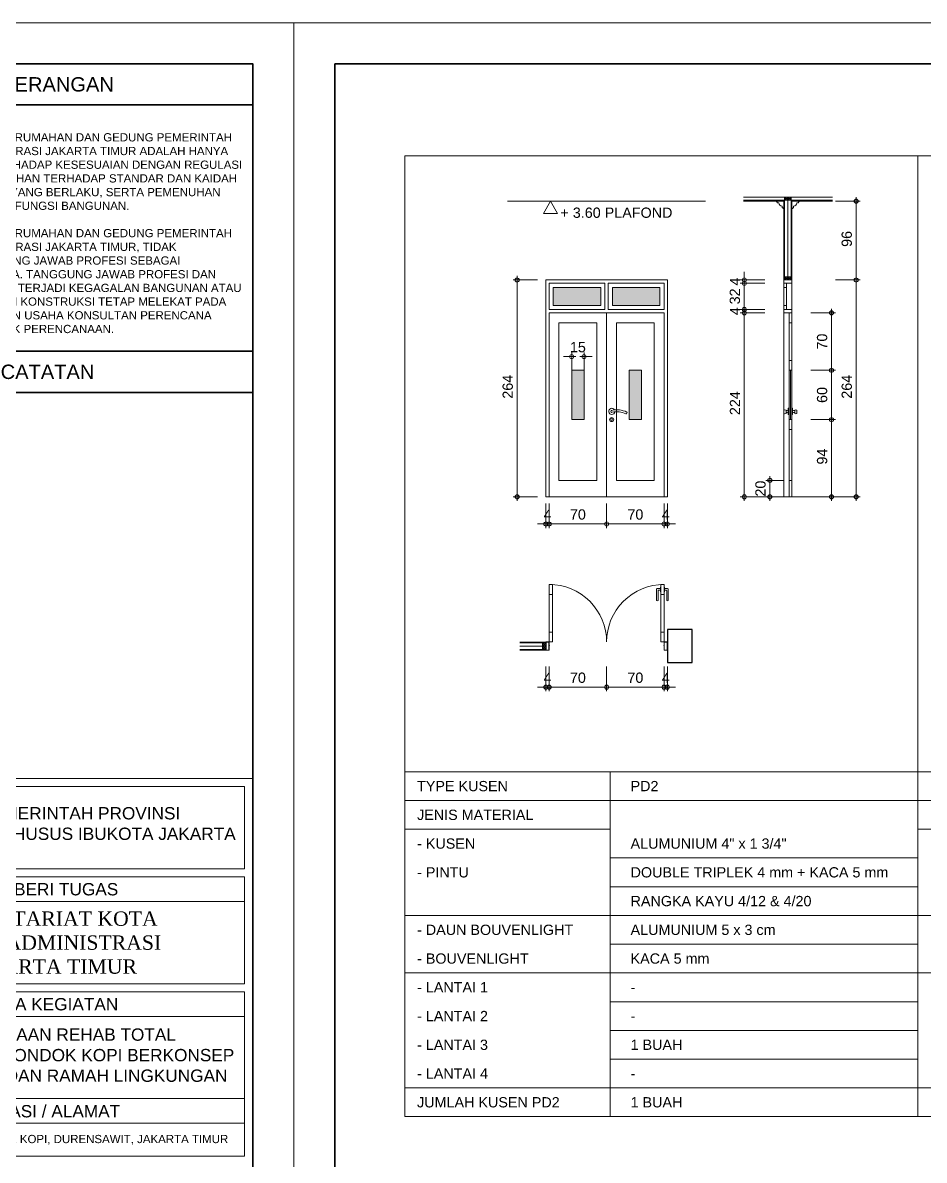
# Model space of a CAD drawing. Header units: millimetres. Extents: x -11 to 1625, y -267 to 180.
# Drawn here: x 988.61 to 1010.57, y -19.7 to 8 of the extents above; entities that cross this region are included whole.
import ezdxf
from ezdxf.enums import TextEntityAlignment as Align

# ---------------------------------------------------------------- set-up
doc = ezdxf.new("R2010")
doc.units = ezdxf.units.MM
for name, color, linetype, lineweight in [('ars', 11, 'Continuous', 5), ('GRS KOP', 1, 'Continuous', 35), ('KOLOM', 1, 'Continuous', 30), ('kop', 7, 'Continuous', 20), ('kus', 63, 'Continuous', 15), ('lan', 7, 'Continuous', 15), ('not', 7, 'Continuous', 20), ('PARTISI', 190, 'Continuous', 9), ('pla', 213, 'Continuous', 15), ('sol kaca', 9, 'Continuous', 0), ('u', 6, 'Continuous', 20)]:
    doc.layers.add(name, color=color, linetype=linetype, lineweight=lineweight)
doc.styles.add('BARU', font='complex.shx')
doc.styles.add('S', font='SIMPLEX', dxfattribs={"width": 1.1})
doc.styles.get("Standard").update_dxf_attribs({"font": 'ARIALUNI.TTF'})
doc.dimstyles.new('SK 50', dxfattribs={"dimtxt": 0.25, "dimasz": 0.1, "dimexe": 0, "dimexo": 0, "dimgap": 0.1, "dimtad": 1, "dimdec": 0, "dimlfac": 50, "dimzin": 12, "dimdsep": 46, "dimtxsty": 'Standard', "dimblk": 'BULAT', "dimcen": 0.1, "dimclrd": 256, "dimclre": 256, "dimclrt": 256, "dimadec": 0, "dimazin": 3, "dimtfac": 1, "dimtdec": 0, "dimtofl": 0, "dimtmove": 0, "dimatfit": 3, "dimldrblk": 'BULAT', "dimfxl": 0, "dimtolj": 1, "dimtzin": 0, "dimlwd": -1, "dimlwe": -1, "dimarcsym": 0})

# ---------------------------------------------------------------- blocks, each defined once
blk = doc.blocks.new('kop')
at = {"layer": 'GRS KOP'}
for p, q in [((83, 1), (83, 54)), ((73, 53), (83, 53)), ((73, 47), (83, 47)), ((73, 46), (83, 46))]:
    blk.add_line(p, q, dxfattribs=at)
blk.add_lwpolyline([(1, 54), (83, 54), (83, 1), (1, 1)], close=True, dxfattribs=at)
at = {"layer": 'kop', "color": 7}
for p, q in [((84, 55), (0, 55)), ((0, 55), (0, 0)), ((84, 55), (84, 0)), ((84, 55), (84, 0))]:
    blk.add_line(p, q, dxfattribs=at)
at = {"layer": 'kop'}
for p, q in [((83, 36.6), (73, 36.6)), ((82.8, 36.4), (73.2, 36.4)), ((82.8, 34.4), (82.8, 36.4)), ((82.8, 34.4), (73.2, 34.4)), ((82.8, 34.2), (73.2, 34.2)), ((82.8, 31.6), (82.8, 34.2)), ((82.8, 33.6), (73.2, 33.6)), ((82.8, 31.6), (73.2, 31.6)), ((82.8, 31.4), (73.2, 31.4)), ((82.8, 27.4), (82.8, 31.4)), ((82.8, 30.8), (73.2, 30.8)), ((82.8, 28.8), (73.2, 28.8)), ((82.8, 28.2), (73.2, 28.2)), ((82.8, 27.4), (73.2, 27.4))]:
    blk.add_line(p, q, dxfattribs=at)
for s, height, p in [('KETERANGAN ', 0.35, (78, 53.5)), ('CATATAN', 0.35, (78, 46.5)), ('PEMERINTAH PROVINSI', 0.29998, (78.8, 35.75)), ('DAERAH KHUSUS IBUKOTA JAKARTA', 0.29998, (78.8, 35.25)), ('PEMBERI TUGAS', 0.3, (78, 33.9)), ('NAMA KEGIATAN', 0.3, (78, 31.1)), ('LOKASI / ALAMAT', 0.3, (78, 28.5)), ('JALAN ARABIKA 3 PONDOK KOPI, DURENSAWIT, JAKARTA TIMUR', 0.2, (77.986, 27.8))]:
    blk.add_text(s, height=height, dxfattribs=at).set_placement(p, align=Align.MIDDLE)
at = {"layer": 'kop', "insert": (73.2, 49.875), "char_height": 0.2, "width": 9.6, "attachment_point": 4}
blk.add_mtext('\\pi-0.6,l0.6,t0.6;1.^IPENGESAHAN  DINAS PERUMAHAN DAN GEDUNG PEMERINTAH DAERAH KOTA ADMINISTRASI JAKARTA TIMUR ADALAH HANYA SEBATAS KONTROL TERHADAP KESESUAIAN DENGAN REGULASI PERIZINAN DAN PEMENUHAN TERHADAP STANDAR DAN KAIDAH TEKNIS PERENCANAAN YANG BERLAKU, SERTA PEMENUHAN TERHADAP KEBUTUHAN FUNGSI BANGUNAN.\\P\\P2.^IPENGESAHAN  DINAS PERUMAHAN DAN GEDUNG PEMERINTAH DAERAH KOTA ADMINISTRASI JAKARTA TIMUR, TIDAK MEMINDAHKAN TANGGUNG JAWAB PROFESI SEBAGAI KONSULTAN PERENCANA. TANGGUNG JAWAB PROFESI DAN RESIKO SANKSI APABILA TERJADI KEGAGALAN BANGUNAN ATAU KEGAGALAN PEKERJAAN KONSTRUKSI TETAP MELEKAT PADA TENAGA AHLI DAN BADAN USAHA KONSULTAN PERENCANA YANG MEMBUAT PRODUK PERENCANAAN.', dxfattribs=at)
at = {"layer": 'kop', "insert": (74.033, 33.359), "char_height": 0.35, "attachment_point": 1, "style": 'BARU'}
blk.add_mtext_dynamic_manual_height_columns('\\pi1.4375;{\\fRomantic|b0|i0|c2|p2;SEKRETARIAT KOTA\\P\\pi1.3461;KOTA ADMINISTRASI\\P\\pi1.9027;JAKARTA TIMUR}', width=7.94943, gutter_width=1.5, heights=[0], dxfattribs=at)
at = {"layer": 'kop', "insert": (73.464, 30.51), "char_height": 0.3, "attachment_point": 1}
blk.add_mtext_dynamic_manual_height_columns('\\pi1.446;PERENCANAAN REHAB TOTAL \\P\\pi0.026798;KANTOR LURAH PONDOK KOPI BERKONSEP \\P\\pi0.21087;HEMAT ENERGI DAN RAMAH LINGKUNGAN', width=9.06362, gutter_width=1.5, heights=[0], dxfattribs=at)
at = {"layer": 'kop', "style": 'BARU', "flags": 4}
for p, height in [((73.8, 5.4), 0.35), ((80.303, 5.382), 0.25), ((73.8, 4.9), 0.35), ((80.303, 4.882), 0.25), ((73.8, 4.4), 0.35), ((80.303, 4.382), 0.25)]:
    blk.add_attdef('-', p, '', height=height, dxfattribs=at)
at = {"layer": 'kop', "flags": 4}
for tag, p in [('AR-00', (78.057, 2.648)), ('00', (81.238, 2.647))]:
    blk.add_attdef(tag, text='', height=0.35, dxfattribs=at).set_placement(p, align=Align.MIDDLE)
blk = doc.blocks.new('K1')
at = {"layer": 'KOLOM'}
blk.add_lwpolyline([(0.2, 0.15), (-0.2, 0.15), (-0.2, -0.15), (0.2, -0.15), (0.2, 0.15)], dxfattribs=at)
blk = doc.blocks.new('BULAT')
for p, q in [((-1, 0), (1, 0)), ((0, -1), (0, 1))]:
    blk.add_line(p, q)
blk.add_circle((0, 0), 0.5)
blk = doc.blocks.new('*D1871')
at = {"layer": 'Defpoints', "color": 0, "ltscale": 0.15}
for p in [(1006.684, 0.936), (1006.184, -3.544), (1006.684, -3.544)]:
    blk.add_point(p, dxfattribs=at)
at = {"layer": 'u', "ltscale": 0.15}
for p, q in [((1006.684, 0.936), (1006.184, 0.936)), ((1006.184, 0.836), (1006.184, -3.444)), ((1006.684, -3.544), (1006.184, -3.544))]:
    blk.add_line(p, q, dxfattribs=at)
at = {"layer": 'u', "ltscale": 0.15, "xscale": 0.1, "yscale": 0.1, "zscale": 0.1}
for p, rotation in [((1006.184, 0.936), 90), ((1006.184, -3.544), 270)]:
    blk.add_blockref('BULAT', p, dxfattribs=dict(at, rotation=rotation))
at = {"layer": 'u', "ltscale": 0.15, "insert": (1005.958, -1.264), "char_height": 0.25, "attachment_point": 5, "rotation": 90}
blk.add_mtext('\\A1;224', dxfattribs=at)
blk = doc.blocks.new('*D1872')
at = {"layer": 'Defpoints', "color": 0, "ltscale": 0.15}
for p in [(1007.809, -1.664), (1007.809, -3.544), (1008.309, -3.544)]:
    blk.add_point(p, dxfattribs=at)
at = {"layer": 'u', "ltscale": 0.15}
for p, q in [((1007.809, -1.664), (1008.309, -1.664)), ((1008.309, -1.764), (1008.309, -3.444)), ((1007.809, -3.544), (1008.309, -3.544))]:
    blk.add_line(p, q, dxfattribs=at)
at = {"layer": 'u', "ltscale": 0.15, "xscale": 0.1, "yscale": 0.1, "zscale": 0.1}
for p, rotation in [((1008.309, -1.664), 90), ((1008.309, -3.544), 270)]:
    blk.add_blockref('BULAT', p, dxfattribs=dict(at, rotation=rotation))
at = {"layer": 'u', "ltscale": 0.15, "insert": (1008.081, -2.564), "char_height": 0.25, "attachment_point": 5, "rotation": 90}
blk.add_mtext('\\A1;94', dxfattribs=at)
blk = doc.blocks.new('PEILA')
blk.add_lwpolyline([(-0.188, -0.325), (0.188, -0.325), (0, 0)], close=True)
at = {"style": 'S', "width": 1.1, "flags": 4}
blk.add_attdef('CAT', (0.265, -0.289), '', height=0.2, dxfattribs=at)
blk = doc.blocks.new('*D1873')
at = {"layer": 'Defpoints', "color": 0, "ltscale": 0.15}
for p in [(1007.809, -0.464), (1007.809, -1.664), (1008.309, -1.664)]:
    blk.add_point(p, dxfattribs=at)
at = {"layer": 'u', "ltscale": 0.15}
for p, q in [((1007.809, -0.464), (1008.309, -0.464)), ((1008.309, -0.564), (1008.309, -1.564)), ((1007.809, -1.664), (1008.309, -1.664))]:
    blk.add_line(p, q, dxfattribs=at)
at = {"layer": 'u', "ltscale": 0.15, "xscale": 0.1, "yscale": 0.1, "zscale": 0.1}
for p, rotation in [((1008.309, -0.464), 90), ((1008.309, -1.664), 270)]:
    blk.add_blockref('BULAT', p, dxfattribs=dict(at, rotation=rotation))
at = {"layer": 'u', "ltscale": 0.15, "insert": (1008.081, -1.064), "char_height": 0.25, "attachment_point": 5, "rotation": 90}
blk.add_mtext('\\A1;60', dxfattribs=at)
blk = doc.blocks.new('*D1874')
at = {"layer": 'Defpoints', "color": 0, "ltscale": 0.15}
for p in [(1007.809, 0.936), (1007.809, -0.464), (1008.309, -0.464)]:
    blk.add_point(p, dxfattribs=at)
at = {"layer": 'u', "ltscale": 0.15}
for p, q in [((1007.809, 0.936), (1008.309, 0.936)), ((1008.309, 0.836), (1008.309, -0.364)), ((1007.809, -0.464), (1008.309, -0.464))]:
    blk.add_line(p, q, dxfattribs=at)
at = {"layer": 'u', "ltscale": 0.15, "xscale": 0.1, "yscale": 0.1, "zscale": 0.1}
for p, rotation in [((1008.309, 0.936), 90), ((1008.309, -0.464), 270)]:
    blk.add_blockref('BULAT', p, dxfattribs=dict(at, rotation=rotation))
at = {"layer": 'u', "ltscale": 0.15, "insert": (1008.081, 0.236), "char_height": 0.25, "attachment_point": 5, "rotation": 90}
blk.add_mtext('\\A1;70', dxfattribs=at)
blk = doc.blocks.new('*D1875')
at = {"layer": 'Defpoints', "color": 0, "ltscale": 0.15}
for p in [(1001.982, -0.129), (1001.982, -0.464), (1002.282, -0.464)]:
    blk.add_point(p, dxfattribs=at)
at = {"layer": 'u', "ltscale": 0.15}
for p, q in [((1001.882, -0.129), (1001.782, -0.129)), ((1001.982, -0.464), (1001.982, -0.129)), ((1002.282, -0.464), (1002.282, -0.129)), ((1002.382, -0.129), (1002.482, -0.129))]:
    blk.add_line(p, q, dxfattribs=at)
at = {"layer": 'u', "ltscale": 0.15, "xscale": 0.1, "yscale": 0.1, "zscale": 0.1}
blk.add_blockref('BULAT', (1001.982, -0.129), dxfattribs=at)
at = {"layer": 'u', "ltscale": 0.15, "xscale": 0.1, "yscale": 0.1, "zscale": 0.1, "rotation": 180}
blk.add_blockref('BULAT', (1002.282, -0.129), dxfattribs=at)
at = {"layer": 'u', "ltscale": 0.15, "insert": (1002.132, 0.099), "char_height": 0.25, "attachment_point": 5}
blk.add_mtext('\\A1;15', dxfattribs=at)
blk = doc.blocks.new('*D1876')
at = {"layer": 'Defpoints', "color": 0, "ltscale": 0.15}
for p in [(1006.184, 0.936), (1006.684, 1.016), (1006.684, 0.936)]:
    blk.add_point(p, dxfattribs=at)
at = {"layer": 'u', "ltscale": 0.15}
for p, q in [((1006.184, 1.116), (1006.184, 1.216)), ((1006.684, 1.016), (1006.184, 1.016)), ((1006.684, 0.936), (1006.184, 0.936)), ((1006.184, 0.836), (1006.184, 0.736))]:
    blk.add_line(p, q, dxfattribs=at)
at = {"layer": 'u', "ltscale": 0.15, "xscale": 0.1, "yscale": 0.1, "zscale": 0.1}
for p, rotation in [((1006.184, 1.016), 270), ((1006.184, 0.936), 90)]:
    blk.add_blockref('BULAT', p, dxfattribs=dict(at, rotation=rotation))
at = {"layer": 'u', "ltscale": 0.15, "insert": (1005.959, 0.976), "char_height": 0.25, "attachment_point": 5, "rotation": 90}
blk.add_mtext('\\A1;4', dxfattribs=at)
blk = doc.blocks.new('*D1877')
at = {"layer": 'Defpoints', "color": 0, "ltscale": 0.15}
for p in [(1006.684, 1.656), (1006.184, 1.016), (1006.684, 1.016)]:
    blk.add_point(p, dxfattribs=at)
at = {"layer": 'u', "ltscale": 0.15}
for p, q in [((1006.684, 1.656), (1006.184, 1.656)), ((1006.184, 1.556), (1006.184, 1.116)), ((1006.684, 1.016), (1006.184, 1.016))]:
    blk.add_line(p, q, dxfattribs=at)
at = {"layer": 'u', "ltscale": 0.15, "xscale": 0.1, "yscale": 0.1, "zscale": 0.1}
for p, rotation in [((1006.184, 1.656), 90), ((1006.184, 1.016), 270)]:
    blk.add_blockref('BULAT', p, dxfattribs=dict(at, rotation=rotation))
at = {"layer": 'u', "ltscale": 0.15, "insert": (1005.956, 1.336), "char_height": 0.25, "attachment_point": 5, "rotation": 90}
blk.add_mtext('\\A1;32', dxfattribs=at)
blk = doc.blocks.new('*D1878')
at = {"layer": 'Defpoints', "color": 0, "ltscale": 0.15}
for p in [(1006.684, 1.736), (1006.184, 1.656), (1006.684, 1.656)]:
    blk.add_point(p, dxfattribs=at)
at = {"layer": 'u', "ltscale": 0.15}
for p, q in [((1006.184, 1.836), (1006.184, 1.936)), ((1006.684, 1.736), (1006.184, 1.736)), ((1006.684, 1.656), (1006.184, 1.656)), ((1006.184, 1.556), (1006.184, 1.456))]:
    blk.add_line(p, q, dxfattribs=at)
at = {"layer": 'u', "ltscale": 0.15, "xscale": 0.1, "yscale": 0.1, "zscale": 0.1}
for p, rotation in [((1006.184, 1.736), 270), ((1006.184, 1.656), 90)]:
    blk.add_blockref('BULAT', p, dxfattribs=dict(at, rotation=rotation))
at = {"layer": 'u', "ltscale": 0.15, "insert": (1005.959, 1.696), "char_height": 0.25, "attachment_point": 5, "rotation": 90}
blk.add_mtext('\\A1;4', dxfattribs=at)
blk = doc.blocks.new('*D1879')
at = {"layer": 'Defpoints', "color": 0, "ltscale": 0.15}
for p in [(1008.409, 1.736), (1008.409, -3.544), (1008.909, -3.544)]:
    blk.add_point(p, dxfattribs=at)
at = {"layer": 'u', "ltscale": 0.15}
for p, q in [((1008.409, 1.736), (1008.909, 1.736)), ((1008.909, 1.636), (1008.909, -3.444)), ((1008.409, -3.544), (1008.909, -3.544))]:
    blk.add_line(p, q, dxfattribs=at)
at = {"layer": 'u', "ltscale": 0.15, "xscale": 0.1, "yscale": 0.1, "zscale": 0.1}
for p, rotation in [((1008.909, 1.736), 90), ((1008.909, -3.544), 270)]:
    blk.add_blockref('BULAT', p, dxfattribs=dict(at, rotation=rotation))
at = {"layer": 'u', "ltscale": 0.15, "insert": (1008.681, -0.864), "char_height": 0.25, "attachment_point": 5, "rotation": 90}
blk.add_mtext('\\A1;264', dxfattribs=at)
blk = doc.blocks.new('*D1880')
at = {"layer": 'Defpoints', "color": 0, "ltscale": 0.15}
for p in [(1008.409, 3.656), (1008.409, 1.736), (1008.909, 1.736)]:
    blk.add_point(p, dxfattribs=at)
at = {"layer": 'u', "ltscale": 0.15}
for p, q in [((1008.409, 3.656), (1008.909, 3.656)), ((1008.909, 3.556), (1008.909, 1.836)), ((1008.409, 1.736), (1008.909, 1.736))]:
    blk.add_line(p, q, dxfattribs=at)
at = {"layer": 'u', "ltscale": 0.15, "xscale": 0.1, "yscale": 0.1, "zscale": 0.1}
for p, rotation in [((1008.909, 3.656), 90), ((1008.909, 1.736), 270)]:
    blk.add_blockref('BULAT', p, dxfattribs=dict(at, rotation=rotation))
at = {"layer": 'u', "ltscale": 0.15, "insert": (1008.681, 2.736), "char_height": 0.25, "attachment_point": 5, "rotation": 90}
blk.add_mtext('\\A1;96', dxfattribs=at)
blk = doc.blocks.new('*D1881')
at = {"layer": 'Defpoints', "color": 0, "ltscale": 0.15}
for p in [(1007.146, -3.144), (1006.808, -3.544), (1007.146, -3.544)]:
    blk.add_point(p, dxfattribs=at)
at = {"layer": 'u', "ltscale": 0.15}
for p, q in [((1007.146, -3.144), (1006.808, -3.144)), ((1006.808, -3.244), (1006.808, -3.444)), ((1007.146, -3.544), (1006.808, -3.544))]:
    blk.add_line(p, q, dxfattribs=at)
at = {"layer": 'u', "ltscale": 0.15, "xscale": 0.1, "yscale": 0.1, "zscale": 0.1}
for p, rotation in [((1006.808, -3.144), 90), ((1006.808, -3.544), 270)]:
    blk.add_blockref('BULAT', p, dxfattribs=dict(at, rotation=rotation))
at = {"layer": 'u', "ltscale": 0.15, "insert": (1006.58, -3.344), "char_height": 0.25, "attachment_point": 5, "rotation": 90}
blk.add_mtext('\\A1;20', dxfattribs=at)
blk = doc.blocks.new('*D1882')
at = {"layer": 'Defpoints', "color": 0, "ltscale": 0.15}
for p in [(1001.432, -3.704), (1002.832, -3.704), (1002.832, -4.204)]:
    blk.add_point(p, dxfattribs=at)
at = {"layer": 'u', "ltscale": 0.15}
for p, q in [((1001.432, -3.704), (1001.432, -4.204)), ((1002.832, -3.704), (1002.832, -4.204)), ((1001.532, -4.204), (1002.732, -4.204))]:
    blk.add_line(p, q, dxfattribs=at)
at = {"layer": 'u', "ltscale": 0.15, "xscale": 0.1, "yscale": 0.1, "zscale": 0.1, "rotation": 180}
blk.add_blockref('BULAT', (1001.432, -4.204), dxfattribs=at)
at = {"layer": 'u', "ltscale": 0.15, "xscale": 0.1, "yscale": 0.1, "zscale": 0.1}
blk.add_blockref('BULAT', (1002.832, -4.204), dxfattribs=at)
at = {"layer": 'u', "ltscale": 0.15, "insert": (1002.132, -3.976), "char_height": 0.25, "attachment_point": 5}
blk.add_mtext('\\A1;70', dxfattribs=at)
blk = doc.blocks.new('*D1883')
at = {"layer": 'Defpoints', "color": 0, "ltscale": 0.15}
for p in [(1001.352, -3.704), (1001.432, -3.704), (1001.432, -4.204)]:
    blk.add_point(p, dxfattribs=at)
at = {"layer": 'u', "ltscale": 0.15}
for p, q in [((1001.352, -3.704), (1001.352, -4.204)), ((1001.432, -3.704), (1001.432, -4.204)), ((1001.252, -4.204), (1001.152, -4.204)), ((1001.532, -4.204), (1001.632, -4.204))]:
    blk.add_line(p, q, dxfattribs=at)
at = {"layer": 'u', "ltscale": 0.15, "xscale": 0.1, "yscale": 0.1, "zscale": 0.1}
blk.add_blockref('BULAT', (1001.352, -4.204), dxfattribs=at)
at = {"layer": 'u', "ltscale": 0.15, "xscale": 0.1, "yscale": 0.1, "zscale": 0.1, "rotation": 180}
blk.add_blockref('BULAT', (1001.432, -4.204), dxfattribs=at)
at = {"layer": 'u', "ltscale": 0.15, "insert": (1001.392, -3.979), "char_height": 0.25, "attachment_point": 5}
blk.add_mtext('\\A1;4', dxfattribs=at)
blk = doc.blocks.new('*D1884')
at = {"layer": 'Defpoints', "color": 0, "ltscale": 0.15}
for p in [(1002.832, -3.704), (1004.232, -3.704), (1004.232, -4.204)]:
    blk.add_point(p, dxfattribs=at)
at = {"layer": 'u', "ltscale": 0.15}
for p, q in [((1002.832, -3.704), (1002.832, -4.204)), ((1004.232, -3.704), (1004.232, -4.204)), ((1002.932, -4.204), (1004.132, -4.204))]:
    blk.add_line(p, q, dxfattribs=at)
at = {"layer": 'u', "ltscale": 0.15, "xscale": 0.1, "yscale": 0.1, "zscale": 0.1, "rotation": 180}
blk.add_blockref('BULAT', (1002.832, -4.204), dxfattribs=at)
at = {"layer": 'u', "ltscale": 0.15, "xscale": 0.1, "yscale": 0.1, "zscale": 0.1}
blk.add_blockref('BULAT', (1004.232, -4.204), dxfattribs=at)
at = {"layer": 'u', "ltscale": 0.15, "insert": (1003.532, -3.976), "char_height": 0.25, "attachment_point": 5}
blk.add_mtext('\\A1;70', dxfattribs=at)
blk = doc.blocks.new('*D1885')
at = {"layer": 'Defpoints', "color": 0, "ltscale": 0.15}
for p in [(1004.232, -3.704), (1004.312, -3.704), (1004.312, -4.204)]:
    blk.add_point(p, dxfattribs=at)
at = {"layer": 'u', "ltscale": 0.15}
for p, q in [((1004.232, -3.704), (1004.232, -4.204)), ((1004.312, -3.704), (1004.312, -4.204)), ((1004.132, -4.204), (1004.032, -4.204)), ((1004.412, -4.204), (1004.512, -4.204))]:
    blk.add_line(p, q, dxfattribs=at)
at = {"layer": 'u', "ltscale": 0.15, "xscale": 0.1, "yscale": 0.1, "zscale": 0.1}
blk.add_blockref('BULAT', (1004.232, -4.204), dxfattribs=at)
at = {"layer": 'u', "ltscale": 0.15, "xscale": 0.1, "yscale": 0.1, "zscale": 0.1, "rotation": 180}
blk.add_blockref('BULAT', (1004.312, -4.204), dxfattribs=at)
at = {"layer": 'u', "ltscale": 0.15, "insert": (1004.272, -3.979), "char_height": 0.25, "attachment_point": 5}
blk.add_mtext('\\A1;4', dxfattribs=at)
blk = doc.blocks.new('*D1886')
at = {"layer": 'Defpoints', "color": 0, "ltscale": 0.15}
for p in [(1001.152, 1.736), (1000.652, -3.544), (1001.152, -3.544)]:
    blk.add_point(p, dxfattribs=at)
at = {"layer": 'u', "ltscale": 0.15}
for p, q in [((1001.152, 1.736), (1000.652, 1.736)), ((1000.652, 1.636), (1000.652, -3.444)), ((1001.152, -3.544), (1000.652, -3.544))]:
    blk.add_line(p, q, dxfattribs=at)
at = {"layer": 'u', "ltscale": 0.15, "xscale": 0.1, "yscale": 0.1, "zscale": 0.1}
for p, rotation in [((1000.652, 1.736), 90), ((1000.652, -3.544), 270)]:
    blk.add_blockref('BULAT', p, dxfattribs=dict(at, rotation=rotation))
at = {"layer": 'u', "ltscale": 0.15, "insert": (1000.424, -0.864), "char_height": 0.25, "attachment_point": 5, "rotation": 90}
blk.add_mtext('\\A1;264', dxfattribs=at)
blk = doc.blocks.new('*D1887')
at = {"layer": 'Defpoints', "color": 0, "ltscale": 0.15}
for p in [(1001.432, -7.679), (1002.832, -7.679), (1002.832, -8.179)]:
    blk.add_point(p, dxfattribs=at)
at = {"layer": 'u', "ltscale": 0.15}
for p, q in [((1001.432, -7.679), (1001.432, -8.179)), ((1002.832, -7.679), (1002.832, -8.179)), ((1001.532, -8.179), (1002.732, -8.179))]:
    blk.add_line(p, q, dxfattribs=at)
at = {"layer": 'u', "ltscale": 0.15, "xscale": 0.1, "yscale": 0.1, "zscale": 0.1, "rotation": 180}
blk.add_blockref('BULAT', (1001.432, -8.179), dxfattribs=at)
at = {"layer": 'u', "ltscale": 0.15, "xscale": 0.1, "yscale": 0.1, "zscale": 0.1}
blk.add_blockref('BULAT', (1002.832, -8.179), dxfattribs=at)
at = {"layer": 'u', "ltscale": 0.15, "insert": (1002.132, -7.951), "char_height": 0.25, "attachment_point": 5}
blk.add_mtext('\\A1;70', dxfattribs=at)
blk = doc.blocks.new('*D1888')
at = {"layer": 'Defpoints', "color": 0, "ltscale": 0.15}
for p in [(1001.352, -7.679), (1001.432, -7.679), (1001.432, -8.179)]:
    blk.add_point(p, dxfattribs=at)
at = {"layer": 'u', "ltscale": 0.15}
for p, q in [((1001.352, -7.679), (1001.352, -8.179)), ((1001.432, -7.679), (1001.432, -8.179)), ((1001.252, -8.179), (1001.152, -8.179)), ((1001.532, -8.179), (1001.632, -8.179))]:
    blk.add_line(p, q, dxfattribs=at)
at = {"layer": 'u', "ltscale": 0.15, "xscale": 0.1, "yscale": 0.1, "zscale": 0.1}
blk.add_blockref('BULAT', (1001.352, -8.179), dxfattribs=at)
at = {"layer": 'u', "ltscale": 0.15, "xscale": 0.1, "yscale": 0.1, "zscale": 0.1, "rotation": 180}
blk.add_blockref('BULAT', (1001.432, -8.179), dxfattribs=at)
at = {"layer": 'u', "ltscale": 0.15, "insert": (1001.392, -7.954), "char_height": 0.25, "attachment_point": 5}
blk.add_mtext('\\A1;4', dxfattribs=at)
blk = doc.blocks.new('*D1889')
at = {"layer": 'Defpoints', "color": 0, "ltscale": 0.15}
for p in [(1002.832, -7.679), (1004.232, -7.679), (1004.232, -8.179)]:
    blk.add_point(p, dxfattribs=at)
at = {"layer": 'u', "ltscale": 0.15}
for p, q in [((1002.832, -7.679), (1002.832, -8.179)), ((1004.232, -7.679), (1004.232, -8.179)), ((1002.932, -8.179), (1004.132, -8.179))]:
    blk.add_line(p, q, dxfattribs=at)
at = {"layer": 'u', "ltscale": 0.15, "xscale": 0.1, "yscale": 0.1, "zscale": 0.1, "rotation": 180}
blk.add_blockref('BULAT', (1002.832, -8.179), dxfattribs=at)
at = {"layer": 'u', "ltscale": 0.15, "xscale": 0.1, "yscale": 0.1, "zscale": 0.1}
blk.add_blockref('BULAT', (1004.232, -8.179), dxfattribs=at)
at = {"layer": 'u', "ltscale": 0.15, "insert": (1003.532, -7.951), "char_height": 0.25, "attachment_point": 5}
blk.add_mtext('\\A1;70', dxfattribs=at)
blk = doc.blocks.new('*D1890')
at = {"layer": 'Defpoints', "color": 0, "ltscale": 0.15}
for p in [(1004.232, -7.679), (1004.312, -7.679), (1004.312, -8.179)]:
    blk.add_point(p, dxfattribs=at)
at = {"layer": 'u', "ltscale": 0.15}
for p, q in [((1004.232, -7.679), (1004.232, -8.179)), ((1004.312, -7.679), (1004.312, -8.179)), ((1004.132, -8.179), (1004.032, -8.179)), ((1004.412, -8.179), (1004.512, -8.179))]:
    blk.add_line(p, q, dxfattribs=at)
at = {"layer": 'u', "ltscale": 0.15, "xscale": 0.1, "yscale": 0.1, "zscale": 0.1}
blk.add_blockref('BULAT', (1004.232, -8.179), dxfattribs=at)
at = {"layer": 'u', "ltscale": 0.15, "xscale": 0.1, "yscale": 0.1, "zscale": 0.1, "rotation": 180}
blk.add_blockref('BULAT', (1004.312, -8.179), dxfattribs=at)
at = {"layer": 'u', "ltscale": 0.15, "insert": (1004.272, -7.954), "char_height": 0.25, "attachment_point": 5}
blk.add_mtext('\\A1;4', dxfattribs=at)

msp = doc.modelspace()

# ---------------------------------------------------------------- hatches: boundary and pattern name
at = {"layer": 'sol kaca'}
h = msp.add_hatch(color=256, dxfattribs=at)
h.dxf.hatch_style = 1
h.paths.add_polyline_path([(1002.691625, 1.1160966), (1002.691625, 1.5560966), (1001.531625, 1.5560966), (1001.531625, 1.1160966)])
h.paths.add_polyline_path([(1004.131625, 1.1160966), (1004.131625, 1.5560966), (1002.971625, 1.5560966), (1002.971625, 1.1160966)])
h.paths.add_polyline_path([(1003.681625, -0.4639034), (1003.381625, -0.4639034), (1003.381625, -1.6639034), (1003.681625, -1.6639034)])
h.paths.add_polyline_path([(1002.281625, -0.4639034), (1001.981625, -0.4639034), (1001.981625, -1.6639034), (1002.281625, -1.6639034)])

# ---------------------------------------------------------------- linework, layer by layer
at = {"layer": 'ars'}
for p, q in [((1007.1664426, 3.6560966), (1006.1632539, 3.6560966)), ((1007.1484426, 1.7360966), (1007.1484426, 3.6560966)), ((1007.1664426, 3.6760966), (1007.2464426, 3.7560966)), ((1007.1664426, 3.7560966), (1007.2464426, 3.6760966)), ((1007.2464426, 3.7560966), (1007.3264426, 3.6760966)), ((1007.2464426, 3.6760966), (1007.3264426, 3.7560966)), ((1007.3264426, 3.6560966), (1008.3296313, 3.6560966)), ((1007.3444426, 1.7360966), (1007.3444426, 3.6560966)), ((1007.1664426, 1.7360966), (1007.2464426, 1.8160966)), ((1007.1664426, 1.8160966), (1007.2464426, 1.7360966)), ((1007.2464426, 1.8160966), (1007.3264426, 1.7360966)), ((1007.2464426, 1.7360966), (1007.3264426, 1.8160966)), ((1001.351625, -7.0811155), (1000.7200313, -7.0811155)), ((1001.351625, -7.0991155), (1001.271625, -7.1791155)), ((1001.271625, -7.0991155), (1001.351625, -7.1791155)), ((1001.271625, -7.1791155), (1001.351625, -7.2591155)), ((1001.351625, -7.1791155), (1001.271625, -7.2591155)), ((1001.351625, -7.2771155), (1000.7200313, -7.2771155))]:
    msp.add_line(p, q, dxfattribs=at)
for points in [[(1007.150826, -1.4343773), (1007.150826, -1.5179409)], [(1007.200826, -1.4343773), (1007.200826, -1.5179409)], [(1007.207715, -1.4404309), (1007.200826, -1.4404309)], [(1007.207715, -1.4873759), (1007.200826, -1.4873759)], [(1007.4051702, -1.4404309), (1007.4120592, -1.4404309)], [(1007.4051702, -1.4873759), (1007.4120592, -1.4873759)], [(1007.4120592, -1.4343773), (1007.4120592, -1.5179409)], [(1007.4620592, -1.4343773), (1007.4620592, -1.5179409)], [(1004.0492473, -5.7956206), (1004.0492473, -6.0715543)], [(1004.1075793, -5.7808539), (1004.0649126, -5.7808539)], [(1004.2756707, -5.7808539), (1004.3183374, -5.7808539)], [(1004.3340027, -5.7956206), (1004.3340027, -6.0715543)], [(1004.0867473, -5.8274334), (1004.0867473, -6.0715543)], [(1004.1192533, -5.8183539), (1004.0955094, -5.8183539)], [(1004.2639966, -5.8183539), (1004.2877405, -5.8183539)], [(1004.2965027, -5.8274334), (1004.2965027, -6.0715543)]]:
    msp.add_lwpolyline(points, dxfattribs=at)
for points in [[(1007.2664426, -1.3889034), (1007.254939, -1.3889034), (1007.254939, -1.5389034), (1007.2664426, -1.5389034)], [(1007.3464426, -1.3889034), (1007.3579462, -1.3889034), (1007.3579462, -1.5389034), (1007.3464426, -1.5389034)], [(1004.151625, -5.8553655), (1004.1429973, -5.8553655), (1004.1429973, -5.7428655), (1004.151625, -5.7428655)], [(1004.231625, -5.8553655), (1004.2402527, -5.8553655), (1004.2402527, -5.7428655), (1004.231625, -5.7428655)]]:
    msp.add_lwpolyline(points, close=True, dxfattribs=at)
for radius in [0.05, 0.025]:
    msp.add_circle((1002.9556017, -1.6639034), radius, dxfattribs=at)
for centre, radius, start, end in [((1002.9556017, -1.4639034), 0.075, 28.82940801, 350.35403801), ((1002.9556017, -1.4639034), 0.025, 90, 296.21183583), ((1003.0806017, -1.9755851), 0.5510465, 63.91762256, 103.11116645), ((1003.0773339, -1.9867717), 0.5125345, 64.13933705, 102.47219505), ((1003.3035187, -1.4990143), 0.0266789, 264.35247846, 43.48276666), ((1007.175826, -1.4643617), 0.0390393, 50.17975461, 129.82024539), ((1007.175826, -1.4879565), 0.0390393, 230.17975461, 309.82024539), ((1007.2052988, -1.2911443), 0.1493062, 269.07273269, 289.4189203), ((1007.2052988, -1.6366625), 0.1493062, 70.5810797, 90.92726731), ((1007.4075864, -1.2911443), 0.1493062, 250.5810797, 270.92726731), ((1007.4075864, -1.6366625), 0.1493062, 89.07273269, 109.4189203), ((1007.4370592, -1.4643617), 0.0390393, 50.17975461, 129.82024539), ((1007.4370592, -1.4879565), 0.0390393, 230.17975461, 309.82024539), ((1004.0836379, -5.8164115), 0.0401868, 117.77227098, 148.84496718), ((1004.1057671, -5.668889), 0.1119796, 269.07273269, 289.4189203), ((1004.2774829, -5.668889), 0.1119796, 250.5810797, 270.92726731), ((1004.299612, -5.8164115), 0.0401868, 31.15503282, 62.22772902), ((1004.0679973, -6.0476231), 0.0304017, 231.92142877, 308.07857123), ((1004.1001599, -5.8316096), 0.0140478, 109.33238929, 162.70547421), ((1004.1094311, -5.9168101), 0.0989449, 70.1693486, 84.30285984), ((1004.2738189, -5.9168101), 0.0989449, 95.69714016, 109.8306514), ((1004.28309, -5.8316096), 0.0140478, 17.29452579, 70.66761071), ((1004.3152527, -6.0476231), 0.0304017, 231.92142877, 308.07857123)]:
    msp.add_arc(centre, radius, start, end, dxfattribs=at)
at = {"layer": 'kus'}
for p, q in [((1001.351625, -3.5439034), (1001.351625, 1.7360966)), ((1004.311625, 1.7360966), (1001.351625, 1.7360966)), ((1004.311625, -3.5439034), (1004.311625, 1.7360966)), ((1007.1464426, 1.6560966), (1007.1464426, -3.5439034)), ((1007.2164426, 1.5560966), (1007.1464426, 1.5560966)), ((1007.2164426, 1.6560966), (1007.2164426, 1.0160966)), ((1007.3464426, 1.6560966), (1007.3464426, -3.5439034)), ((1007.2164426, 1.1160966), (1007.1464426, 1.1160966)), ((1001.431625, -3.5439034), (1001.431625, 0.9360966)), ((1004.231625, 0.9360966), (1001.431625, 0.9360966)), ((1002.831625, -3.5439034), (1002.831625, 0.9360966)), ((1004.231625, -3.5439034), (1004.231625, 0.9360966)), ((1007.3464426, 1.0160966), (1007.1464426, 1.0160966)), ((1007.3464426, 0.9360966), (1007.1464426, 0.9360966)), ((1007.2764426, 0.9360966), (1007.2764426, -3.5439034)), ((1001.671625, -3.1439034), (1001.671625, 0.6960966)), ((1002.591625, 0.6960966), (1001.671625, 0.6960966)), ((1002.591625, -3.1439034), (1002.591625, 0.6960966)), ((1003.071625, -3.1439034), (1003.071625, 0.6960966)), ((1003.991625, 0.6960966), (1003.071625, 0.6960966)), ((1003.991625, -3.1439034), (1003.991625, 0.6960966)), ((1007.3464426, 0.6960966), (1007.2764426, 0.6960966)), ((1007.2764426, -0.2239034), (1007.3464426, -0.2239034)), ((1001.981625, -0.4639034), (1002.281625, -0.4639034)), ((1001.981625, -1.6639034), (1001.981625, -0.4639034)), ((1002.281625, -1.6639034), (1002.281625, -0.4639034)), ((1003.381625, -0.4639034), (1003.681625, -0.4639034)), ((1003.381625, -1.6639034), (1003.381625, -0.4639034)), ((1003.681625, -1.6639034), (1003.681625, -0.4639034)), ((1007.2764426, -0.4639034), (1007.3464426, -0.4639034)), ((1007.3114426, -1.6639034), (1007.3114426, -0.4639034)), ((1001.981625, -1.6639034), (1002.281625, -1.6639034)), ((1003.381625, -1.6639034), (1003.681625, -1.6639034)), ((1007.2764426, -1.6639034), (1007.3464426, -1.6639034)), ((1007.2764426, -1.9039034), (1007.3464426, -1.9039034)), ((1001.671625, -3.1439034), (1002.591625, -3.1439034)), ((1003.071625, -3.1439034), (1003.991625, -3.1439034)), ((1007.3464426, -3.1439034), (1007.2764426, -3.1439034))]:
    msp.add_line(p, q, dxfattribs=at)
for points in [[(1007.1464426, 1.6560966), (1007.3464426, 1.6560966), (1007.3464426, 1.7360966), (1007.1464426, 1.7360966)], [(1001.431625, 1.6560966), (1002.791625, 1.6560966), (1002.791625, 1.0160966), (1001.431625, 1.0160966)], [(1001.531625, 1.5560966), (1002.691625, 1.5560966), (1002.691625, 1.1160966), (1001.531625, 1.1160966)], [(1004.231625, 1.0160966), (1002.871625, 1.0160966), (1002.871625, 1.6560966), (1004.231625, 1.6560966)], [(1004.131625, 1.1160966), (1002.971625, 1.1160966), (1002.971625, 1.5560966), (1004.131625, 1.5560966)], [(1001.431625, -5.6791155), (1001.511625, -5.6791155), (1001.511625, -5.9191155), (1001.431625, -5.9191155)], [(1004.231625, -5.6791155), (1004.151625, -5.6791155), (1004.151625, -5.9191155), (1004.231625, -5.9191155)], [(1001.431625, -5.9191155), (1001.511625, -5.9191155), (1001.511625, -6.8391155), (1001.431625, -6.8391155)], [(1004.231625, -5.9191155), (1004.151625, -5.9191155), (1004.151625, -6.8391155), (1004.231625, -6.8391155)], [(1001.431625, -7.0791155), (1001.511625, -7.0791155), (1001.511625, -6.8391155), (1001.431625, -6.8391155)], [(1004.231625, -7.0791155), (1004.151625, -7.0791155), (1004.151625, -6.8391155), (1004.231625, -6.8391155)], [(1001.4414016, -7.1591155), (1001.431625, -7.1591155), (1001.431625, -7.1562109), (1001.431625, -7.0791155), (1001.351625, -7.0791155), (1001.351625, -7.2791155), (1001.431625, -7.2791155), (1001.431625, -7.1661277), (1001.4414016, -7.1626101)], [(1001.427625, -7.2751155), (1001.355625, -7.2751155), (1001.355625, -7.0831155), (1001.427625, -7.0831155)], [(1004.2218483, -7.1591155), (1004.231625, -7.1591155), (1004.231625, -7.1562109), (1004.231625, -7.0791155), (1004.311625, -7.0791155), (1004.311625, -7.2791155), (1004.231625, -7.2791155), (1004.231625, -7.1661277), (1004.2218483, -7.1626101)], [(1004.235625, -7.2751155), (1004.307625, -7.2751155), (1004.307625, -7.0831155), (1004.235625, -7.0831155)]]:
    msp.add_lwpolyline(points, close=True, dxfattribs=at)
for points in [[(1002.831625, -7.0791155, 0.4142135624), (1001.431625, -5.6791155, 1.3032253728)], [(1002.831625, -7.0791155, -0.4142135624), (1004.231625, -5.6791155, -1.3032253728)]]:
    msp.add_lwpolyline(points, format="xyb", dxfattribs=at)
at = {"layer": 'lan'}
for p, q in [((1062.9151349, 4.7616769), (997.9151349, 4.7616769)), ((997.9151349, -18.6383231), (997.9151349, 4.7616769)), ((1010.4151349, -18.6383231), (1010.4151349, 4.7616769)), ((1001.351625, -3.5439034), (1004.311625, -3.5439034)), ((1006.1112539, -3.5439034), (1007.9401831, -3.5439034)), ((1062.9151349, -10.2383231), (997.9151349, -10.2383231)), ((1002.9151349, -18.6383231), (1002.9151349, -10.2383231)), ((1010.4151349, -10.9383231), (997.9151349, -10.9383231)), ((1020.9151349, -10.9383231), (1010.4151349, -10.9383231)), ((1002.9151349, -11.6383231), (997.9151349, -11.6383231)), ((1015.4151349, -11.6383231), (1010.4151349, -11.6383231)), ((1010.4151349, -12.3383231), (1002.9151349, -12.3383231)), ((1010.4151349, -13.0383231), (1002.9151349, -13.0383231)), ((1010.4151349, -13.7383231), (997.9151349, -13.7383231)), ((1020.9151349, -13.7383231), (1010.4151349, -13.7383231)), ((1010.4151349, -14.4383231), (1002.9151349, -14.4383231)), ((1010.4151349, -15.1383231), (997.9151349, -15.1383231)), ((1020.9151349, -15.1383231), (1010.4151349, -15.1383231)), ((1010.4151349, -15.8383231), (1002.9151349, -15.8383231)), ((1010.4151349, -16.5383231), (1002.9151349, -16.5383231)), ((1010.4151349, -17.2383231), (1002.9151349, -17.2383231)), ((1010.4151349, -17.9383231), (997.9151349, -17.9383231)), ((1020.9151349, -17.9383231), (1010.4151349, -17.9383231)), ((1062.9151349, -18.6383231), (997.9151349, -18.6383231))]:
    msp.add_line(p, q, dxfattribs=at)
msp.add_lwpolyline([(997.9151349, -18.6383231), (997.9151349, 4.7616769)], dxfattribs=at)
for points in [[(1006.9884426, 3.6160966), (1006.9884426, 3.6360966), (1006.9684426, 3.6360966), (1006.9684426, 3.6560966), (1007.1484426, 3.6560966), (1007.1484426, 3.4760966), (1007.1284426, 3.4760966), (1007.1284426, 3.4960966), (1007.1084426, 3.4960966), (1007.1084426, 3.5360966, -0.4142135624), (1007.0284426, 3.6160966)], [(1007.5044426, 3.6160966), (1007.5044426, 3.6360966), (1007.5244426, 3.6360966), (1007.5244426, 3.6560966), (1007.3444426, 3.6560966), (1007.3444426, 3.4760966), (1007.3644426, 3.4760966), (1007.3644426, 3.4960966), (1007.3844426, 3.4960966), (1007.3844426, 3.5360966, 0.4142135624), (1007.4644426, 3.6160966)]]:
    msp.add_lwpolyline(points, format="xyb", close=True, dxfattribs=at)
at = {"layer": 'PARTISI'}
for p, q in [((1007.1664426, 1.7360966), (1007.1664426, 3.7560966)), ((1007.1664426, 3.7560966), (1007.3264426, 3.7560966)), ((1007.2464426, 1.7360966), (1007.2464426, 3.7560966)), ((1007.3264426, 1.7360966), (1007.3264426, 3.7560966)), ((1007.1664426, 1.8160966), (1007.3264426, 1.8160966)), ((1001.351625, -7.0991155), (1000.7200313, -7.0991155)), ((1001.351625, -7.1791155), (1000.7200313, -7.1791155)), ((1001.271625, -7.2591155), (1001.271625, -7.0991155)), ((1001.351625, -7.2591155), (1000.7200313, -7.2591155))]:
    msp.add_line(p, q, dxfattribs=at)
at = {"layer": 'pla'}
for p, q in [((1005.2432186, 3.6560966), (1000.4200313, 3.6560966)), ((1006.1632539, 3.7560966), (1008.3296313, 3.7560966)), ((1006.1632539, 3.6760966), (1008.3296313, 3.6760966))]:
    msp.add_line(p, q, dxfattribs=at)

# ---------------------------------------------------------------- block references
at = {"layer": 'KOLOM', "xscale": 2, "yscale": 2, "zscale": 2, "rotation": 270}
msp.add_blockref('K1', (1004.611625, -7.1791155), dxfattribs=at)
at = {"layer": 'kop'}
for p in [(911.2141622, -47), (995.2141622, -47)]:
    msp.add_blockref('kop', p, dxfattribs=at)
at = {"layer": 'not'}
ref = msp.add_blockref('PEILA', (1001.4639958, 3.6560966), dxfattribs=dict(at, xscale=0.9237604307034012, yscale=0.9237604307034012, zscale=0.9237604307034012))
ref.add_attrib('CAT', '+ 3.60 PLAFOND', (1001.7073411, 3.2495447), dxfattribs={"layer": '0', "height": 0.25, "flags": 4})

# ---------------------------------------------------------------- texts
for s, p in [('TYPE KUSEN', (998.2151349, -10.7133231)), ('PD2', (1003.4151349, -10.7133231)), ('JENIS MATERIAL', (998.2151349, -11.4133231)), ('- KUSEN', (998.2151349, -12.1133231)), ('ALUMUNIUM 4" x 1 3/4"', (1003.4151349, -12.1133231)), ('- PINTU', (998.2151349, -12.8133231)), ('DOUBLE TRIPLEK 4 mm + KACA 5 mm', (1003.4151349, -12.8133231)), ('RANGKA KAYU 4/12 & 4/20', (1003.4151349, -13.5133231)), ('- DAUN BOUVENLIGHT', (998.2151349, -14.2133231)), ('ALUMUNIUM 5 x 3 cm', (1003.4151349, -14.2133231)), ('- BOUVENLIGHT', (998.2151349, -14.9133231)), ('KACA 5 mm', (1003.4151349, -14.9133231)), ('- LANTAI 1', (998.2151349, -15.6133231)), ('-', (1003.4151349, -15.6133231)), ('- LANTAI 2', (998.2151349, -16.3133231)), ('-', (1003.4151349, -16.3133231)), ('- LANTAI 3', (998.2151349, -17.0133231)), ('1 BUAH', (1003.4151349, -17.0133231)), ('- LANTAI 4', (998.2151349, -17.7133231)), ('-', (1003.4151349, -17.7133231)), ('JUMLAH KUSEN PD2', (998.2151349, -18.4133231)), ('1 BUAH', (1003.4151349, -18.4133231))]:
    msp.add_text(s, height=0.25, dxfattribs=at).set_placement(p)

# ---------------------------------------------------------------- dimensions: what is measured, and where the dimension line sits
at = {"layer": 'u', "ltscale": 0.15}
for base, p1, p2, angle, picture, middle in [((1008.9088388, 1.7360966), (1008.4088388, 3.6560966), (1008.4088388, 1.7360966), 270, '*D1880', (1008.9088388, 2.7360966)), ((1000.651625, -3.5439034), (1001.151625, 1.7360966), (1001.151625, -3.5439034), 270, '*D1886', (1000.651625, -0.8639034)), ((1006.1840464, 1.0160966), (1006.6840464, 1.6560966), (1006.6840464, 1.0160966), 270, '*D1877', (1006.1840464, 1.3360966)), ((1006.1840464, 1.6560966), (1006.6840464, 1.7360966), (1006.6840464, 1.6560966), 270, '*D1878', (1006.1840464, 1.6960966)), ((1008.9088388, -3.5439034), (1008.4088388, 1.7360966), (1008.4088388, -3.5439034), 270, '*D1879', (1008.9088388, -0.8639034)), ((1006.1840464, 0.9360966), (1006.6840464, 1.0160966), (1006.6840464, 0.9360966), 270, '*D1876', (1006.1840464, 0.9760966)), ((1006.1840464, -3.5439034), (1006.6840464, 0.9360966), (1006.6840464, -3.5439034), 270, '*D1871', (1006.1840464, -1.2639034)), ((1008.3088388, -0.4639034), (1007.8088388, 0.9360966), (1007.8088388, -0.4639034), 270, '*D1874', (1008.3088388, 0.2360966)), ((1001.981625, -0.1290702), (1002.281625, -0.4639034), (1001.981625, -0.4639034), 180, '*D1875', (1002.131625, -0.1290702)), ((1008.3088388, -1.6639034), (1007.8088388, -0.4639034), (1007.8088388, -1.6639034), 270, '*D1873', (1008.3088388, -1.0639034)), ((1008.3088388, -3.5439034), (1007.8088388, -1.6639034), (1007.8088388, -3.5439034), 270, '*D1872', (1008.3088388, -2.5639034)), ((1006.8077825, -3.5439034), (1007.1464426, -3.1439034), (1007.1464426, -3.5439034), 270, '*D1881', (1006.8077825, -3.3439034))]:
    dim = msp.add_linear_dim(base=base, p1=p1, p2=p2, angle=angle, dimstyle='SK 50', dxfattribs=at)
    dim.commit()
    dim.dimension.update_dxf_attribs({"geometry": picture, "text_midpoint": middle, "dimtype": 160})
for base, p1, p2, picture, middle in [((1001.431625, -4.2039034), (1001.351625, -3.7039034), (1001.431625, -3.7039034), '*D1883', (1001.391625, -4.2039034)), ((1002.831625, -4.2039034), (1001.431625, -3.7039034), (1002.831625, -3.7039034), '*D1882', (1002.131625, -4.2039034)), ((1004.231625, -4.2039034), (1002.831625, -3.7039034), (1004.231625, -3.7039034), '*D1884', (1003.531625, -4.2039034)), ((1004.311625, -4.2039034), (1004.231625, -3.7039034), (1004.311625, -3.7039034), '*D1885', (1004.271625, -4.2039034)), ((1001.431625, -8.1791155), (1001.351625, -7.6791155), (1001.431625, -7.6791155), '*D1888', (1001.391625, -8.1791155)), ((1002.831625, -8.1791155), (1001.431625, -7.6791155), (1002.831625, -7.6791155), '*D1887', (1002.131625, -8.1791155)), ((1004.231625, -8.1791155), (1002.831625, -7.6791155), (1004.231625, -7.6791155), '*D1889', (1003.531625, -8.1791155)), ((1004.311625, -8.1791155), (1004.231625, -7.6791155), (1004.311625, -7.6791155), '*D1890', (1004.271625, -8.1791155))]:
    dim = msp.add_linear_dim(base=base, p1=p1, p2=p2, dimstyle='SK 50', dxfattribs=at)
    dim.commit()
    dim.dimension.update_dxf_attribs({"geometry": picture, "text_midpoint": middle, "dimtype": 160})

doc.saveas('drawing.dxf')
